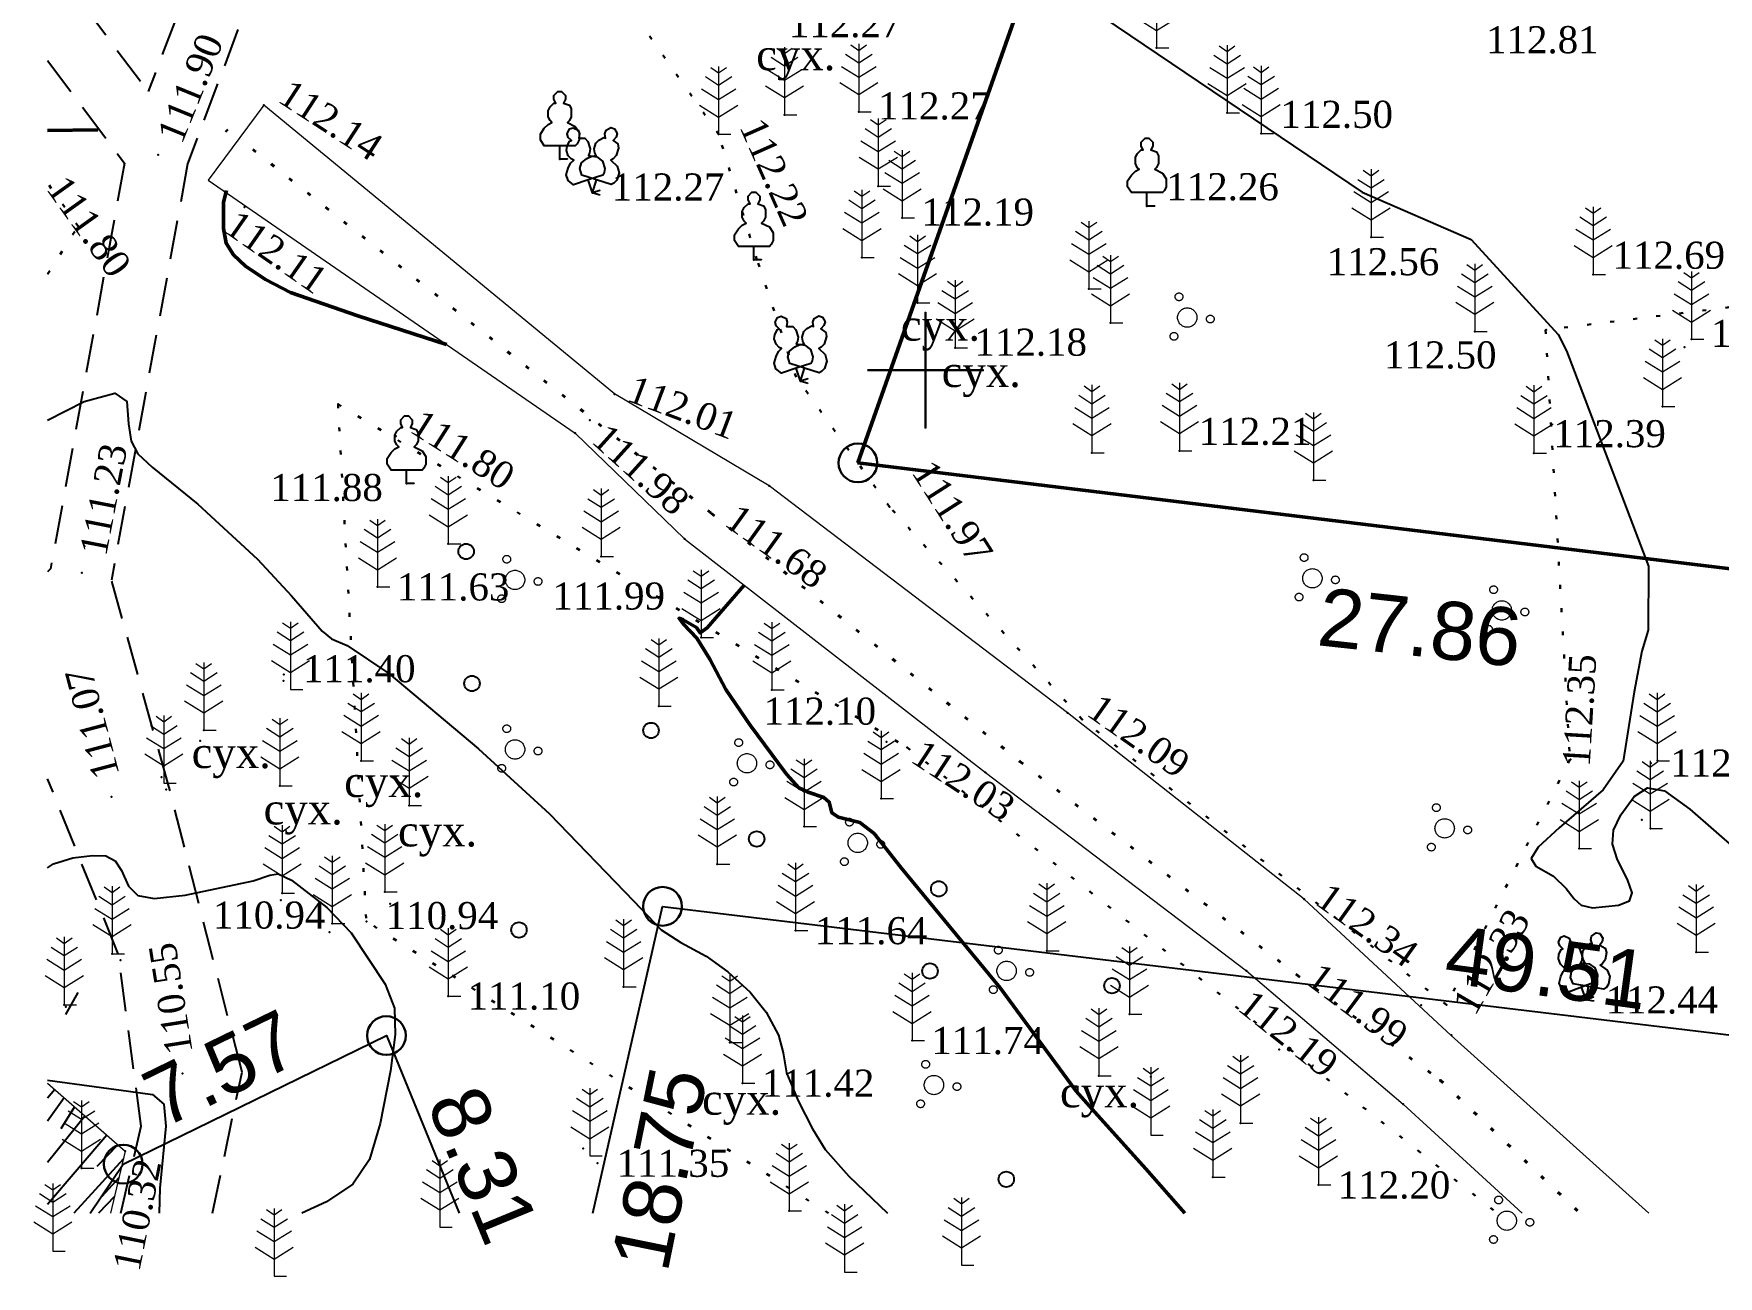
# Model space of a CAD drawing. Header units: millimetres. Extents: x 5405524 to 5405613, y 5524827 to 5524943.
# Drawn here: x 5405526.96 to 5405570.48, y 5524826.59 to 5524858.69 of the extents above; entities that cross this region are included whole.
import ezdxf
from ezdxf.enums import TextEntityAlignment as Align

# ---------------------------------------------------------------- set-up
doc = ezdxf.new("R2010")
doc.units = ezdxf.units.MM
for name, pattern in [('0', [0]), ('DASHEDX2', [1.5, 1, -0.5]), ('HIDDEN', [0.5, 0, -0.5]), ('суцільна', [50, 50, 0])]:
    doc.linetypes.add(name, pattern=pattern)
for name, color, linetype, lineweight in [('11900000', 1, 'Continuous', 30), ('31661000', 7, 'Continuous', 0), ('Контур', 7, 'HIDDEN', 30), ('рельеф', 7, 'Continuous', 0), ('ТОЧКИ', 7, 'Continuous', 30), ('усл. знак', 7, 'суцільна', 20)]:
    doc.layers.add(name, color=color, linetype=linetype, lineweight=lineweight)
for name, color, linetype in [('вис_1_1', 170, 'Continuous'), ('горизонт_1', 12, 'Continuous'), ('горизонтали', 42, 'Continuous'), ('дороги', 7, 'Continuous'), ('Ділянки_Межі', 10, 'Continuous'), ('надписи', 7, 'Continuous'), ('отметки', 7, 'Continuous'), ('промеры', 185, 'Continuous'), ('Растительность', 7, 'Continuous')]:
    doc.layers.add(name, color=color, linetype=linetype)
doc.styles.get("Standard").update_dxf_attribs({"font": 'arial.ttf'})
doc.styles.add('times', font='times.ttf')
doc.linetypes.add('канава 0', pattern='A,0.9,0,["|",Standard,S=0.25,R=0,X=0,Y=0],0.1', length=1)

# ---------------------------------------------------------------- blocks, each defined once
blk = doc.blocks.new('A$C51FE15A3')
at = {"layer": 'Растительность', "color": 94, "lineweight": 0}
for points in [[(0, 1.75), (0, 0), (0.319, 0)], [(-0.343, 1.489), (0, 1.267), (0.343, 1.489)], [(-0.201, 1.726), (0, 1.584), (0.201, 1.726)], [(-0.447, 1.172), (0, 0.895), (0.447, 1.172)], [(-0.493, 0.753), (0, 0.444), (0.493, 0.753)]]:
    blk.add_lwpolyline(points, dxfattribs=at)
blk = doc.blocks.new('A$C2ACB5305')
at = {"layer": 'Растительность'}
blk.add_lwpolyline([(0.2, 0), (0.2, 0), (0, 0), (0, 0.35), (-0.4, 0.35), (-0.5, 0.5), (-0.5, 0.65), (-0.4, 0.8), (-0.3, 0.9), (-0.2, 0.95), (-0.25, 1), (-0.3, 1.1), (-0.3, 1.25), (-0.25, 1.35), (-0.15, 1.45), (-0.1, 1.45), (-0.15, 1.55), (-0.15, 1.65), (-0.05, 1.75), (0.05, 1.75), (0.15, 1.65), (0.15, 1.55), (0.1, 1.45), (0.25, 1.4), (0.3, 1.3), (0.3, 1.1), (0.25, 1), (0.2, 0.95), (0.4, 0.85), (0.5, 0.7), (0.5, 0.5), (0.45, 0.4), (0.4, 0.35), (0, 0.35)], dxfattribs=at)
blk = doc.blocks.new('A$C72385B22')
at = {"layer": 'усл. знак'}
for centre, radius in [((-0.02, 1.49), 0.25), ((0, 0), 0.625), ((-1.29, -0.64), 0.25), ((1.28, -0.76), 0.25)]:
    blk.add_circle(centre, radius, dxfattribs=at)

msp = doc.modelspace()

# ---------------------------------------------------------------- linework, layer by layer
at = {"layer": '11900000', "color": 0, "linetype": '0', "lineweight": 15, "ltscale": 0.7}
for points in [[(5405550, 5524848.496), (5405550, 5524851.504)], [(5405550, 5524848.496), (5405550, 5524851.504)], [(5405550, 5524848.496), (5405550, 5524851.504)], [(5405550, 5524848.496), (5405550, 5524851.504)], [(5405550, 5524848.496), (5405550, 5524851.504)], [(5405550, 5524848.496), (5405550, 5524851.504)], [(5405550, 5524848.496), (5405550, 5524851.504)], [(5405550, 5524848.496), (5405550, 5524851.504)], [(5405548.496, 5524850), (5405551.504, 5524850)], [(5405548.496, 5524850), (5405551.504, 5524850)], [(5405548.496, 5524850), (5405551.504, 5524850)], [(5405548.496, 5524850), (5405551.504, 5524850)], [(5405548.496, 5524850), (5405551.504, 5524850)], [(5405548.496, 5524850), (5405551.504, 5524850)], [(5405548.496, 5524850), (5405551.504, 5524850)], [(5405548.496, 5524850), (5405551.504, 5524850)]]:
    msp.add_lwpolyline(points, dxfattribs=at)
at = {"layer": '11900000', "linetype": '0', "lineweight": 15, "ltscale": 0.7}
for points in [[(5405550, 5524848.496), (5405550, 5524851.504)], [(5405550, 5524848.496), (5405550, 5524851.504)], [(5405548.496, 5524850), (5405551.504, 5524850)], [(5405548.496, 5524850), (5405551.504, 5524850)], [(5405548.496, 5524850), (5405551.504, 5524850)], [(5405548.496, 5524850), (5405551.504, 5524850)]]:
    msp.add_lwpolyline(points, dxfattribs=at)
at = {"layer": '11900000', "color": 7}
for points in [[(5405550, 5524848.5, 0), (5405550, 5524851.5, 0)], [(5405550, 5524848.5, 0), (5405550, 5524851.5, 0)], [(5405548.5, 5524850, 0), (5405551.5, 5524850, 0)], [(5405548.5, 5524850, 0), (5405551.5, 5524850, 0)]]:
    msp.add_polyline3d(points, dxfattribs=at)
at = {"layer": '31661000', "color": 7, "lineweight": 20, "elevation": 2.35}
msp.add_lwpolyline([(5405527.318, 5524831.578), (5405529.32, 5524829.82)], dxfattribs=at)
at = {"layer": 'вис_1_1', "color": 7}
for p in [(5405532.9, 5524856.85, 112.14), (5405532.4, 5524854.21, 112.11), (5405541.96, 5524849.38, 112.01), (5405534.82, 5524849.12, 111.86), (5405541.33, 5524848.71, 111.75), (5405540.95, 5524848.37, 111.98), (5405536.59, 5524847.07, 111.88), (5405545.96, 5524847.01, 111.95), (5405544.47, 5524846.3, 111.68), (5405528.27, 5524845.45, 111.26), (5405537.67, 5524845.51, 111.83), (5405543.77, 5524845.64, 111.98), (5405541.62, 5524845.19, 111.99), (5405535.84, 5524844.4, 111.63), (5405544.2, 5524843.09, 112), (5405533.41, 5524841.97, 111.39), (5405546.03, 5524841.74, 112.1), (5405543.11, 5524841.32, 111.84), (5405553.67, 5524841.15, 112.19), (5405531.26, 5524840.42, 111.3), (5405548.99, 5524840.4, 112.08), (5405552.44, 5524839.89, 111.85), (5405568.74, 5524839.85, 112.51), (5405551.55, 5524839.61, 112.11), (5405528.97, 5524838.98, 111.07), (5405530.38, 5524839.17, 111.27), (5405548.85, 5524838.93, 112.08), (5405546.86, 5524838.21, 111.96), (5405568.51, 5524838.38, 112.44), (5405566.89, 5524837.64, 112.54), (5405544.62, 5524837.24, 111.71), (5405533.34, 5524836.31, 110.94), (5405559.78, 5524836.33, 112.34), (5405536.17, 5524836.21, 111.1), (5405534.6, 5524835.48, 110.96), (5405546.64, 5524835.52, 111.64), (5405553.13, 5524835, 112.14), (5405569.91, 5524834.96, 112.46), (5405529.2, 5524834.76, 110.87), (5405542.2, 5524834.07, 111.35), (5405558.29, 5524834.48, 112.19), (5405559.59, 5524834.38, 111.99), (5405537.67, 5524833.83, 111.1), (5405567.07, 5524833.73, 112.44), (5405527.79, 5524833.55, 110.89), (5405555.27, 5524833.36, 112.08), (5405563.59, 5524832.82, 112.26), (5405544.94, 5524832.63, 111.4), (5405549.65, 5524832.68, 111.74), (5405559.14, 5524832.45, 112.2), (5405530.8, 5524831.83, 110.55), (5405545.27, 5524831.58, 111.42), (5405554.48, 5524831.77, 112.07), (5405555.82, 5524831.74, 112.07), (5405563.3, 5524831.66, 112), (5405562.34, 5524831.04, 112.25), (5405558.14, 5524830.55, 112.19), (5405529.32, 5524829.82, 110.32), (5405541.15, 5524829.89, 111.28), (5405528.19, 5524829.38, 110.01), (5405541.52, 5524829.51, 111.35), (5405557.42, 5524829.15, 112.12), (5405560.15, 5524828.95, 112.2), (5405546.48, 5524828.28, 111.39)]:
    msp.add_point(p, dxfattribs=at)
at = {"layer": 'горизонт_1', "color": 32}
for points in [[(5405568.682, 5524844.934, 112.5), (5405568.67, 5524843.28, 112.5), (5405568.51, 5524842.74, 112.5), (5405568.31, 5524841.69, 112.5), (5405568.02, 5524839.9, 112.5), (5405567.51, 5524839.16, 112.5), (5405566.37, 5524838.18, 112.5), (5405565.83, 5524837.68, 112.5), (5405565.65, 5524837.38, 112.5), (5405565.77, 5524837.19, 112.5), (5405566.22, 5524836.93, 112.5), (5405566.55, 5524836.61, 112.5), (5405566.76, 5524836.34, 112.5), (5405566.94, 5524836.18, 112.5), (5405567.23, 5524836.11, 112.5), (5405567.9, 5524836.18, 112.5), (5405568.19, 5524836.29, 112.5), (5405568.26, 5524836.5, 112.5), (5405568.14, 5524836.84, 112.5), (5405567.88, 5524837.35, 112.5), (5405567.75, 5524837.75, 112.5), (5405567.77, 5524838.12, 112.5), (5405567.96, 5524838.51, 112.5), (5405568.31, 5524838.99, 112.5), (5405568.65, 5524839.21, 112.5), (5405569.09, 5524839.13, 112.5), (5405569.75, 5524838.66, 112.5), (5405570.97, 5524837.59, 112.5)], [(5405527.318, 5524837.142, 111), (5405527.47, 5524837.25, 111), (5405527.97, 5524837.4, 111), (5405528.48, 5524837.46, 111), (5405528.82, 5524837.45, 111), (5405529.06, 5524837.32, 111), (5405529.23, 5524837.07, 111), (5405529.41, 5524836.67, 111), (5405529.65, 5524836.43, 111), (5405530.07, 5524836.35, 111), (5405530.87, 5524836.44, 111), (5405532.63, 5524836.81, 111), (5405533.06, 5524836.95, 111), (5405533.27, 5524836.99, 111), (5405533.62, 5524836.82, 111), (5405534.53, 5524836.12, 111), (5405535.16, 5524835.46, 111), (5405536.04, 5524834.14, 111), (5405536.28, 5524833.52, 111), (5405536.3, 5524832.84, 111), (5405536.18, 5524831.9, 111), (5405535.91, 5524830.54, 111), (5405535.63, 5524829.61, 111), (5405535.2, 5524828.97, 111), (5405534.52, 5524828.51, 111), (5405533.887, 5524828.221, 111)], [(5405527.318, 5524831.654, 37.109), (5405529.41, 5524831.37, 110.5), (5405530.03, 5524831.29, 110.5), (5405530.32, 5524831.04, 110.5), (5405530.37, 5524830.47, 110.5), (5405530.22, 5524828.87, 110.5), (5405530.195, 5524828.221, 110.5)]]:
    msp.add_polyline3d(points, dxfattribs=at)
at = {"layer": 'горизонтали', "color": 32}
for points in [[(5405527.318, 5524880.61, 112.5), (5405527.337, 5524880.622, 112.5), (5405527.497, 5524880.562, 112.5), (5405530.487, 5524877.962, 112.5), (5405532.267, 5524876.322, 112.5), (5405534.767, 5524873.702, 112.5), (5405535.247, 5524873.082, 112.5), (5405536.167, 5524871.472, 112.5), (5405536.477, 5524871.272, 112.5), (5405536.817, 5524871.242, 112.5), (5405537.367, 5524871.322, 112.5), (5405537.727, 5524871.332, 112.5), (5405538.067, 5524871.242, 112.5), (5405538.397, 5524871.062, 112.5), (5405540.207, 5524869.712, 112.5), (5405541.167, 5524868.792, 112.5), (5405542.527, 5524867.722, 112.5), (5405545.137, 5524865.952, 112.5), (5405550.107, 5524862.382, 112.5), (5405551.257, 5524861.432, 112.5), (5405552.117, 5524860.792, 112.5), (5405561.277, 5524854.602, 112.5), (5405564.097, 5524853.372, 112.5)], [(5405564.097, 5524853.372, 112.5), (5405566.347, 5524850.922, 112.5), (5405566.347, 5524850.922, 112.5), (5405566.557, 5524850.502, 112.5), (5405568.682, 5524844.934, 112.5)], [(5405527.318, 5524848.705, 111.5), (5405528.26, 5524849.19, 111.5), (5405529.05, 5524849.41, 111.5), (5405529.36, 5524849.19, 111.5), (5405529.41, 5524848.61, 111.5), (5405529.48, 5524848.17, 111.5), (5405529.65, 5524847.84, 111.5), (5405530.02, 5524847.49, 111.5), (5405531.2, 5524846.54, 111.5), (5405532.74, 5524845.12, 111.5), (5405533.62, 5524844.17, 111.5), (5405534.41, 5524843.26, 111.5), (5405534.65, 5524843.06, 111.5), (5405535.06, 5524842.89, 111.5), (5405536.13, 5524842.16, 111.5), (5405538.45, 5524840.22, 111.5), (5405540.28, 5524838.54, 111.5), (5405542.46, 5524836.28, 111.5), (5405543.17, 5524835.54, 111.5), (5405543.68, 5524835.21, 111.5), (5405544.33, 5524834.86, 111.5), (5405544.89, 5524834.46, 111.5), (5405545.47, 5524833.93, 111.5), (5405545.88, 5524833.41, 111.5), (5405546.2, 5524832.82, 111.5), (5405546.32, 5524832.36, 111.5), (5405546.41, 5524831.85, 111.5), (5405546.71, 5524831.12, 111.5), (5405547.08, 5524830.4, 111.5), (5405547.41, 5524829.87, 111.5), (5405548.02, 5524829.18, 111.5), (5405549.016, 5524828.221, 111.5)]]:
    msp.add_polyline3d(points, dxfattribs=at)
at = {"layer": 'горизонтали', "color": 32, "lineweight": 50}
for points in [[(5405527.318, 5524856.193, 112), (5405528.616, 5524856.21, 112), (5405528.616, 5524856.2, 112)], [(5405531.94, 5524854.64, 112), (5405531.86, 5524854.34, 112), (5405531.86, 5524853.66, 112), (5405531.93, 5524853.28, 112), (5405532.12, 5524852.98, 112), (5405532.43, 5524852.69, 112), (5405532.95, 5524852.34, 112), (5405533.59, 5524852.01, 112), (5405535.33, 5524851.4, 112), (5405537.621, 5524850.667, 112)], [(5405545.314, 5524844.444, 112), (5405545.31, 5524844.44, 112), (5405544.36, 5524843.34, 112), (5405544.18, 5524843.21, 112), (5405544.08, 5524843.35, 112), (5405543.74, 5524843.55, 112), (5405543.63, 5524843.59, 112), (5405543.75, 5524843.44, 112), (5405544.09, 5524843.08, 112), (5405544.43, 5524842.53, 112), (5405544.84, 5524841.75, 112), (5405545.47, 5524840.83, 112), (5405546.41, 5524839.56, 112), (5405546.73, 5524839.21, 112), (5405546.97, 5524839.1, 112), (5405547.37, 5524838.96, 112), (5405547.51, 5524838.84, 112), (5405547.58, 5524838.56, 112), (5405547.75, 5524838.45, 112), (5405548.3, 5524838.31, 112), (5405548.67, 5524838.03, 112), (5405549.37, 5524837.14, 112), (5405551.93, 5524834.04, 112), (5405553.89, 5524831.37, 112), (5405554.37, 5524830.83, 112), (5405555.69, 5524829.37, 112), (5405556.699, 5524828.221, 112)]]:
    msp.add_polyline3d(points, dxfattribs=at)
at = {"layer": 'горизонтали', "color": 32}
for points, knots in [([(5405527.318, 5524896.606), (5405528.986, 5524896.325), (5405535.611, 5524893.148), (5405544.936, 5524892.112), (5405557.208, 5524889.357), (5405564.133, 5524879.562), (5405575.772, 5524873.469), (5405584.479, 5524864.762), (5405592.253, 5524855.035), (5405600.694, 5524850.595), (5405606.71, 5524846.226), (5405609.227, 5524845.183), (5405610.062, 5524845.031)], [130.715932, 130.715932, 130.715932, 130.715932, 135.872297, 150.444107, 160.422107, 171.701539, 184.668472, 199.328791, 208.368376, 221.647362, 227.659049, 230.201083, 230.201083, 230.201083, 230.201083]), ([(5405575.115, 5524854.77, 113.5), (5405575.115, 5524854.77, 113.5), (5405573.733, 5524856.493), (5405575.535, 5524862.287), (5405573.534, 5524869.581), (5405565.662, 5524871.411), (5405557.814, 5524871.72), (5405549.896, 5524878.692), (5405541.86, 5524885.092), (5405533.196, 5524888.006), (5405528.533, 5524888.438), (5405527.318, 5524888.474)], [127.503882, 127.503882, 127.503882, 127.503882, 128.770348, 136.542801, 143.113211, 148.898258, 158.810298, 166.34207, 179.461812, 189.669355, 193.265804, 193.265804, 193.265804, 193.265804])]:
    msp.add_open_spline(points, degree=3, knots=knots, dxfattribs=at)
at = {"layer": 'дороги', "color": 7, "linetype": 'DASHEDX2'}
for points in [[(5405533.477, 5524868.519), (5405533.304, 5524866.102), (5405529.914, 5524857.201)], [(5405535.044, 5524868.194), (5405534.866, 5524865.823), (5405530.935, 5524855.331), (5405528.967, 5524844.576)], [(5405529.301, 5524855.352), (5405529.301, 5524855.352), (5405527.393, 5524844.864)]]:
    msp.add_lwpolyline(points, dxfattribs=at)
for points, elevation in [([(5405527.318, 5524860.663), (5405529.914, 5524857.201)], 113.35), ([(5405527.318, 5524857.997), (5405529.301, 5524855.352)], 113.35), ([(5405527.393, 5524844.864), (5405527.318, 5524844.793)], 2.57), ([(5405531.575, 5524828.221), (5405532.34, 5524831.864), (5405530.45, 5524839.248), (5405528.967, 5524844.576)], -4.01), ([(5405529.207, 5524828.221), (5405529.737, 5524830.466), (5405529.14, 5524834.922), (5405527.318, 5524839.441)], -4.01)]:
    msp.add_lwpolyline(points, dxfattribs=dict(at, elevation=elevation))
at = {"layer": 'Ділянки_Межі', "lineweight": 50}
msp.add_lwpolyline([(5405548.251, 5524847.603), (5405563.861, 5524891.856), (5405587.263, 5524885.396), (5405575.905, 5524844.251)], close=True, dxfattribs=at)
at = {"layer": 'Ділянки_Межі', "lineweight": 25}
for points in [[(5405610.062, 5524840.11), (5405600.275, 5524841.297), (5405575.905, 5524844.251), (5405548.251, 5524847.603), (5405563.861, 5524891.856), (5405587.263, 5524885.396), (5405610.062, 5524879.102)], [(5405541.404, 5524828.221), (5405543.205, 5524836.148), (5405592.364, 5524830.229), (5405591.908, 5524828.221)], [(5405541.404, 5524828.221), (5405543.205, 5524836.148), (5405592.364, 5524830.229), (5405609.041, 5524828.221)], [(5405528.419, 5524828.221), (5405529.27, 5524829.49), (5405536.07, 5524832.81), (5405537.95, 5524828.221)]]:
    msp.add_lwpolyline(points, dxfattribs=at)
at = {"layer": 'Контур', "color": 7, "linetype": 'HIDDEN'}
for points, elevation in [([(5405549.066, 5524846.47), (5405546.655, 5524849.822), (5405545.645, 5524852.849), (5405544.654, 5524856.095), (5405541.955, 5524859.93), (5405541.827, 5524862.081), (5405543.1, 5524874.11)], 111.97), ([(5405579.76, 5524859.54), (5405575.53, 5524852.21), (5405566.02, 5524851.04), (5405566.65, 5524839.94)], 113.34), ([(5405528.108, 5524853.719), (5405527.318, 5524854.83)], 111.795), ([(5405527.318, 5524852.483), (5405528.108, 5524853.719)], 111.332), ([(5405534.82, 5524849.12), (5405535.552, 5524835.76)], 111.797), ([(5405534.82, 5524849.12), (5405549.526, 5524840.253), (5405564.773, 5524828.221)], 111.797), ([(5405563.461, 5524833.605), (5405563.461, 5524833.605), (5405554.047, 5524840.976), (5405549.066, 5524846.47)], 112.268), ([(5405566.65, 5524839.94), (5405563.461, 5524833.605)], 113.34), ([(5405547.496, 5524828.221), (5405535.552, 5524835.76)], 109.7)]:
    msp.add_lwpolyline(points, dxfattribs=dict(at, elevation=elevation))
at = {"layer": 'Контур', "color": 7, "lineweight": 30, "ltscale": 0.1}
msp.add_lwpolyline([(5405531.971, 5524856.218), (5405531.911, 5524856.154)], dxfattribs=at)
at = {"layer": 'отметки', "color": 7}
for p in [(5405555.97, 5524858.33, 112.49), (5405546.355, 5524856.597, 112.271), (5405548.274, 5524856.677, 112.268), (5405557.79, 5524856.65, 112.53), (5405544.654, 5524856.095, 112.223), (5405558.67, 5524856.11, 112.5), (5405530.176, 5524855.565, 111.9), (5405540.548, 5524855.449, 112.27), (5405541.394, 5524854.583, 112.271), (5405548.779, 5524854.754, 112.185), (5405555.72, 5524854.24, 112.26), (5405528.108, 5524853.719, 111.795), (5405549.394, 5524853.935, 112.194), (5405561.51, 5524853.44, 112.56), (5405545.565, 5524852.849, 112.152), (5405548.357, 5524852.909, 112.185), (5405567.25, 5524852.47, 112.69), (5405554.22, 5524852.1, 112.27), (5405549.794, 5524851.743, 112.119), (5405554.78, 5524851.22, 112.25), (5405566.031, 5524851.04, 112.487), (5405564.19, 5524851, 112.5), (5405569.792, 5524850.802, 112.686), (5405550.764, 5524850.573, 112.18), (5405569.61, 5524850.59, 112.71), (5405546.766, 5524849.717, 112.189), (5405569.04, 5524849.06, 112.59), (5405536.317, 5524848.296, 111.797), (5405554.3, 5524847.867, 112.14), (5405556.56, 5524847.92, 112.21), (5405565.72, 5524847.86, 112.39), (5405560.02, 5524847.16, 112.32), (5405549.066, 5524846.47, 111.97), (5405528.197, 5524844.764, 111.231), (5405533.416, 5524842.137, 111.4), (5405531.351, 5524840.7, 111.244), (5405554.047, 5524840.976, 112.092), (5405549.526, 5524840.253, 112.032), (5405535.416, 5524839.911, 111.258), (5405566.659, 5524839.941, 112.351), (5405568.908, 5524839.914, 112.425), (5405530.261, 5524839.483, 111.203), (5405533.319, 5524839.26, 111.124), (5405536.659, 5524838.754, 111.166), (5405568.73, 5524838.162, 112.388), (5405533.375, 5524836.492, 110.904), (5405536.026, 5524836.522, 111.07), (5405534.673, 5524835.704, 110.919), (5405535.552, 5524835.76, 110.943), (5405528.981, 5524834.922, 110.895), (5405527.748, 5524833.607, 110.85), (5405562.803, 5524833.599, 112.199), (5405563.461, 5524833.605, 112.335)]:
    msp.add_point(p, dxfattribs=at)
at = {"layer": 'Растительность', "color": 7}
for centre in [(5405538.129, 5524845.316), (5405538.28, 5524841.905), (5405542.907, 5524840.693), (5405545.638, 5524837.888), (5405550.341, 5524836.6), (5405539.494, 5524835.538), (5405550.113, 5524834.477), (5405554.816, 5524834.098), (5405552.085, 5524829.096)]:
    msp.add_circle(centre, 0.2, dxfattribs=at)
at = {"layer": 'рельеф', "color": 7, "lineweight": -2}
for p, q in [((5405528.099, 5524833.923, 2.35), (5405527.779, 5524833.353, 12.329)), ((5405527.507, 5524831.412, 2.35), (5405527.318, 5524831.189, 7.047)), ((5405527.742, 5524831.205, 24.9), (5405527.318, 5524830.601, 43.678)), ((5405528.282, 5524830.731, 16.765), (5405527.318, 5524829.529, 54.062)), ((5405528.016, 5524830.964, 2.35), (5405527.661, 5524830.396, 12.328)), ((5405528.845, 5524830.237, 8.786), (5405527.318, 5524828.444, 51.047)), ((5405529.132, 5524829.985, 2.35), (5405528.593, 5524829.431, 12.328)), ((5405529.274, 5524829.623, 2.35), (5405527.995, 5524828.221, 34.024)), ((5405529.16, 5524829.138, 2.35), (5405528.719, 5524828.653, 12.328)), ((5405529.047, 5524828.653, 2.35), (5405528.633, 5524828.221, 11.558))]:
    msp.add_line(p, q, dxfattribs=at)
at = {"layer": 'рельеф', "color": 7, "linetype": 'канава 0'}
for points, elevation in [([(5405532.9, 5524856.85), (5405531.467, 5524854.912)], 3.1), ([(5405563.58, 5524832.81), (5405559.78, 5524836.33), (5405553.67, 5524841.15), (5405545.96, 5524847.01), (5405541.96, 5524849.39), (5405532.9, 5524856.85)], 0.95), ([(5405531.467, 5524854.912), (5405540.95, 5524848.37), (5405543.77, 5524845.64), (5405551.55, 5524839.61), (5405558.29, 5524834.48), (5405562.34, 5524831.04)], 3.1), ([(5405568.69, 5524828.221), (5405563.58, 5524832.81)], 2.6), ([(5405562.34, 5524831.04), (5405565.415, 5524828.221)], 1.98)]:
    msp.add_lwpolyline(points, dxfattribs=dict(at, elevation=elevation))
at = {"layer": 'рельеф', "color": 7, "linetype": 'HIDDEN', "lineweight": 40, "elevation": 110.95}
msp.add_lwpolyline([(5405532.62, 5524855.7), (5405544.47, 5524846.3), (5405552.44, 5524839.89), (5405559.59, 5524834.38), (5405563.3, 5524831.66), (5405566.905, 5524828.221)], dxfattribs=at)
at = {"layer": 'рельеф', "color": 7, "lineweight": 20, "ltscale": 2, "elevation": 2.35}
msp.add_lwpolyline([(5405527.318, 5524831.578), (5405529.32, 5524829.82), (5405528.945, 5524828.221)], dxfattribs=at)
at = {"layer": 'ТОЧКИ'}
for centre in [(5405548.251, 5524847.603), (5405543.205, 5524836.148), (5405536.07, 5524832.81), (5405529.27, 5524829.49)]:
    msp.add_circle(centre, 0.5, dxfattribs=at)

# ---------------------------------------------------------------- block references
at = {"layer": 'Растительность', "color": 7}
for name, p in [('A$C51FE15A3', (5405555.97, 5524858.33, 112.49)), ('A$C51FE15A3', (5405546.355, 5524856.597, 112.271)), ('A$C51FE15A3', (5405548.274, 5524856.677, 112.268)), ('A$C51FE15A3', (5405557.79, 5524856.65, 112.53)), ('A$C51FE15A3', (5405544.654, 5524856.095, 112.223)), ('A$C51FE15A3', (5405558.67, 5524856.11, 112.5)), ('A$C2ACB5305', (5405540.548, 5524855.449, 112.27)), ('A$C51FE15A3', (5405548.779, 5524854.754, 112.185)), ('A$C2ACB5305', (5405555.72, 5524854.24, 112.26)), ('A$C51FE15A3', (5405549.394, 5524853.935, 112.194)), ('A$C51FE15A3', (5405561.51, 5524853.44, 112.56)), ('A$C2ACB5305', (5405545.565, 5524852.849, 112.152)), ('A$C51FE15A3', (5405548.357, 5524852.909, 112.185)), ('A$C51FE15A3', (5405567.25, 5524852.47, 112.69)), ('A$C51FE15A3', (5405554.22, 5524852.1, 112.27)), ('A$C51FE15A3', (5405549.794, 5524851.743, 112.119)), ('A$C51FE15A3', (5405554.78, 5524851.22, 112.25)), ('A$C51FE15A3', (5405564.19, 5524851, 112.5)), ('A$C51FE15A3', (5405569.79, 5524850.8, 112.69)), ('A$C51FE15A3', (5405550.764, 5524850.573, 112.18)), ('A$C51FE15A3', (5405569.04, 5524849.06, 112.59)), ('A$C51FE15A3', (5405554.3, 5524847.867, 112.14)), ('A$C51FE15A3', (5405556.56, 5524847.92, 112.21)), ('A$C51FE15A3', (5405565.72, 5524847.86, 112.39)), ('A$C51FE15A3', (5405560.02, 5524847.16, 112.32)), ('A$C2ACB5305', (5405536.59, 5524847.07, 110.88)), ('A$C51FE15A3', (5405537.67, 5524845.51, 110.83)), ('A$C51FE15A3', (5405541.62, 5524845.19, 110.99)), ('A$C51FE15A3', (5405535.84, 5524844.4, 111.63)), ('A$C51FE15A3', (5405544.2, 5524843.09, 111)), ('A$C51FE15A3', (5405533.591, 5524841.748, 110.35)), ('A$C51FE15A3', (5405546.03, 5524841.74, 111.1)), ('A$C51FE15A3', (5405543.11, 5524841.32, 110.84)), ('A$C51FE15A3', (5405531.351, 5524840.7, 111.244)), ('A$C51FE15A3', (5405535.416, 5524839.911, 111.258)), ('A$C51FE15A3', (5405568.9, 5524839.91, 112.43)), ('A$C51FE15A3', (5405530.319, 5524839.331, 111.203)), ('A$C51FE15A3', (5405533.319, 5524839.26, 111.124)), ('A$C51FE15A3', (5405548.85, 5524838.93, 111.08)), ('A$C51FE15A3', (5405536.659, 5524838.754, 111.166)), ('A$C51FE15A3', (5405546.86, 5524838.21, 110.96)), ('A$C51FE15A3', (5405568.72, 5524838.16, 112.39)), ('A$C51FE15A3', (5405566.89, 5524837.64, 111.54)), ('A$C51FE15A3', (5405544.62, 5524837.24, 110.71)), ('A$C51FE15A3', (5405533.375, 5524836.492, 110.904)), ('A$C51FE15A3', (5405536.026, 5524836.522, 111.07)), ('A$C51FE15A3', (5405534.673, 5524835.704, 110.919)), ('A$C51FE15A3', (5405546.64, 5524835.52, 110.64)), ('A$C51FE15A3', (5405528.981, 5524834.922, 110.895)), ('A$C51FE15A3', (5405553.13, 5524835, 111.14)), ('A$C51FE15A3', (5405569.91, 5524834.96, 111.46)), ('A$C51FE15A3', (5405542.2, 5524834.07, 110.35)), ('A$C51FE15A3', (5405537.67, 5524833.83, 110.1)), ('A$C51FE15A3', (5405527.748, 5524833.607, 110.85)), ('A$C51FE15A3', (5405555.27, 5524833.36, 111.08)), ('A$C51FE15A3', (5405544.94, 5524832.63, 110.4)), ('A$C51FE15A3', (5405549.65, 5524832.68, 110.74)), ('A$C51FE15A3', (5405545.27, 5524831.58, 110.42)), ('A$C51FE15A3', (5405554.48, 5524831.77, 111.07)), ('A$C51FE15A3', (5405555.82, 5524830.24, 111.07)), ('A$C51FE15A3', (5405558.14, 5524830.55, 111.19)), ('A$C51FE15A3', (5405541.326, 5524829.7)), ('A$C51FE15A3', (5405528.19, 5524829.38, 109.01)), ('A$C51FE15A3', (5405557.42, 5524829.15, 111.12)), ('A$C51FE15A3', (5405560.15, 5524828.95, 111.2)), ('A$C51FE15A3', (5405546.48, 5524828.28, 110.39)), ('A$C51FE15A3', (5405537.45, 5524827.86, 110.17)), ('A$C51FE15A3', (5405527.45, 5524827.24, 108.93)), ('A$C51FE15A3', (5405547.91, 5524826.7, 110.36)), ('A$C51FE15A3', (5405550.93, 5524826.88, 110.52)), ('A$C51FE15A3', (5405533.17, 5524826.59, 110.12))]:
    msp.add_blockref(name, p, dxfattribs=at)
for p, rotation in [((5405541.394, 5524854.583, 112.271), 18.10501793387593), ((5405541.394, 5524854.583, 112.271), 342.5093486713702), ((5405546.766, 5524849.717, 112.189), 18.10501793387593), ((5405546.766, 5524849.717, 112.189), 342.5093486713702), ((5405567.07, 5524833.73, 111.44), 20.53509618729167), ((5405567.07, 5524833.73, 111.44), 350.0845304854397)]:
    msp.add_blockref('A$C2ACB5305', p, dxfattribs=dict(at, rotation=rotation))
at = {"layer": 'усл. знак', "color": 7, "linetype": 'суцільна', "lineweight": 13, "xscale": 0.3999999998750298, "yscale": 0.3999999998750298, "zscale": 0.3999999998750298, "rotation": 265.3647753868261}
for p in [(5405556.762, 5524851.36), (5405539.394, 5524844.581), (5405559.995, 5524844.623), (5405564.889, 5524843.793), (5405539.394, 5524840.201), (5405545.386, 5524839.844), (5405548.248, 5524837.788), (5405563.412, 5524838.163), (5405552.094, 5524834.481), (5405550.216, 5524831.532), (5405565.018, 5524828.027, 111.797)]:
    msp.add_blockref('A$C72385B22', p, dxfattribs=at)

# ---------------------------------------------------------------- texts
at = {"layer": 'вис_1_1', "color": 7, "style": 'times'}
for s, rotation, p in [('112.14', 326.9905, (5405533.415, 5524857.253, 112.14)), ('112.11', 325.1056, (5405532.038, 5524853.885, 112.11)), ('112.01', 339.2536, (5405542.364, 5524849.553, 112.01)), ('111.98', 317.9315, (5405541.566, 5524848.413, 111.98)), ('111.68', 324.2908, (5405544.97, 5524846.3, 111.68)), ('111.07', 104.8332, (5405528.842, 5524839.463, 111.07)), ('112.34', 324.3973, (5405560.231, 5524836.512, 112.34)), ('110.55', 99.0197, (5405530.722, 5524832.324, 110.55)), ('111.99', 323.1556, (5405559.999, 5524834.456, 111.99)), ('112.19', 321.4171, (5405558.241, 5524833.767, 112.19)), ('110.32', 78.5582, (5405529.341, 5524826.752, 110.32))]:
    msp.add_text(s, height=0.7, rotation=rotation, dxfattribs=at).set_placement(p, align=Align.MIDDLE_LEFT)
for s, p in [('111.88', (5405533.07, 5524846.969, 111.88)), ('111.63', (5405536.34, 5524844.4, 111.63)), ('111.99', (5405540.361, 5524844.166, 111.99)), ('112.10', (5405545.814, 5524841.191, 112.1)), ('112.51', (5405569.24, 5524839.85, 112.51)), ('110.94', (5405531.588, 5524835.923, 110.94)), ('111.64', (5405547.14, 5524835.52, 111.64)), ('111.10', (5405538.17, 5524833.83, 111.1)), ('112.44', (5405567.57, 5524833.73, 112.44)), ('111.74', (5405550.15, 5524832.68, 111.74)), ('111.42', (5405545.77, 5524831.58, 111.42)), ('111.35', (5405542.02, 5524829.51, 111.35)), ('112.20', (5405560.65, 5524828.95, 112.2))]:
    msp.add_text(s, height=0.7, dxfattribs=at).set_placement(p, align=Align.MIDDLE_LEFT)
at = {"layer": 'надписи', "color": 7, "style": 'times'}
for p in [(5405545.624, 5524858.55, 111.861), (5405549.362, 5524851.563, 111.861), (5405550.417, 5524850.366, 111.861), (5405531.038, 5524840.521, 111.861), (5405534.979, 5524839.772, 111.861), (5405532.897, 5524839.065, 111.861), (5405536.369, 5524838.497, 111.861), (5405553.473, 5524831.755, 111.861), (5405544.225, 5524831.565, 111.861)]:
    msp.add_text('сух.', height=0.8, dxfattribs=at).set_placement(p, align=Align.TOP_LEFT)
at = {"layer": 'отметки', "color": 7, "style": 'times'}
for s, p in [('112.27', (5405546.468, 5524859.302, 112.273)), ('112.27', (5405548.774, 5524857.177, 112.268)), ('112.27', (5405541.894, 5524855.083, 112.271)), ('112.19', (5405549.894, 5524854.435, 112.194)), ('112.18', (5405551.264, 5524851.073, 112.18)), ('112.69', (5405570.292, 5524851.302, 112.686)), ('111.40', (5405533.916, 5524842.637, 111.4)), ('110.94', (5405536.052, 5524836.26, 110.943))]:
    msp.add_text(s, height=0.7, dxfattribs=at).set_placement(p, align=Align.TOP_LEFT)
for s, p in [('112.81', (5405564.482, 5524858.537, 112.81)), ('112.50', (5405559.17, 5524856.61, 112.5)), ('112.26', (5405556.22, 5524854.74, 112.26)), ('112.69', (5405567.75, 5524852.97, 112.69)), ('112.56', (5405560.366, 5524852.803, 112.56)), ('112.50', (5405561.844, 5524850.394, 112.5)), ('112.21', (5405557.06, 5524848.42, 112.21)), ('112.39', (5405566.22, 5524848.36, 112.39))]:
    msp.add_text(s, height=0.7, dxfattribs=at).set_placement(p, align=Align.MIDDLE_LEFT)
for s, rotation, p in [('111.90', 67.8349, (5405530.13, 5524856.072, 111.9)), ('112.22', 293.9218, (5405545.818, 5524856.588, 112.223)), ('111.80', 305.5453, (5405527.828, 5524855.102, 111.795)), ('111.80', 327.5529, (5405537.007, 5524849.021, 111.797)), ('111.23', 79.0052, (5405528.139, 5524845.3, 111.231)), ('111.97', 302.5742, (5405550.209, 5524847.75, 111.97)), ('112.35', 86.5735, (5405566.46, 5524839.783, 112.351)), ('112.09', 324.7383, (5405554.525, 5524841.678, 112.092)), ('112.03', 326.7744, (5405549.955, 5524840.493, 112.032)), ('112.33', 59.9084, (5405563.583, 5524833.638, 112.335))]:
    msp.add_text(s, height=0.7, rotation=rotation, dxfattribs=at).set_placement(p, align=Align.TOP_LEFT)
at = {"layer": 'промеры', "char_height": 1.5, "attachment_point": 1}
for s, insert, rotation in [('27.86', (5405560.248, 5524844.389), 353.7598), ('49.51', (5405563.564, 5524835.673), 352.2152), ('7.57', (5405529.637, 5524831.746), 25.9761), ('18.75', (5405541.859, 5524826.951), 78.5045), ('8.31', (5405538.489, 5524831.641), 292.4215)]:
    msp.add_mtext(s, dxfattribs=dict(at, insert=insert, rotation=rotation))

doc.saveas('drawing.dxf')
